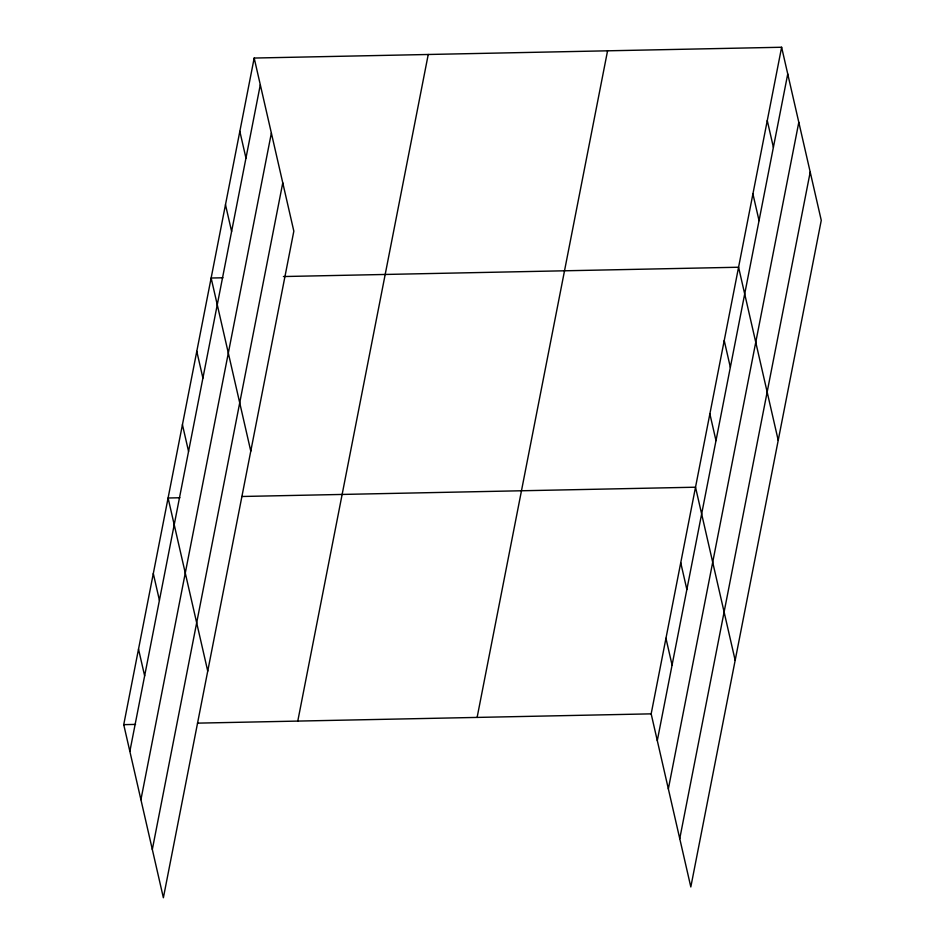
<?xml version="1.0" encoding="UTF-8"?>
<svg xmlns="http://www.w3.org/2000/svg" width="945" height="945" viewBox="0 0 945 945"><rect width="100%" height="100%" fill="white"/><g stroke="black" fill="none" stroke-linecap="round" stroke-linejoin="round"><path stroke-width="1.42" d="M254.181 58.047L293.836 231.147L163.379 897.75L123.736 724.65L254.181 58.047L781.621 47.25L821.264 220.35L690.819 886.953L651.164 713.853L781.621 47.25M129.855 751.381L260.312 84.778M140.923 799.683L271.369 133.08M152.322 849.449L282.768 182.846M297.781 721.082L428.239 54.479M477.119 717.42L607.564 50.817M657.295 740.596L787.74 73.993M668.351 788.898L798.808 122.295M679.75 838.652L810.208 172.049M222.937 277.783L211.137 278.019L250.779 451.131M283.417 276.542L738.577 267.234L778.219 440.335M179.893 497.755L168.092 498.003L207.735 671.104M241.837 496.491L695.52 487.207L735.163 660.307M123.736 724.65L135.537 724.402M197.481 723.138L651.164 713.853M767.269 120.582L773.4 147.314M752.917 193.902L759.048 220.646M724.224 340.554L730.343 367.298M709.872 413.886L715.991 440.618M680.743 562.759L686.861 589.491M665.953 638.3L672.072 665.044M239.841 131.367L245.96 158.11M225.489 204.699L231.608 231.43M196.784 351.351L202.915 378.083M182.432 424.671L188.563 451.415M153.303 573.544L159.422 600.288M138.513 649.097L144.644 675.84"/></g></svg>
